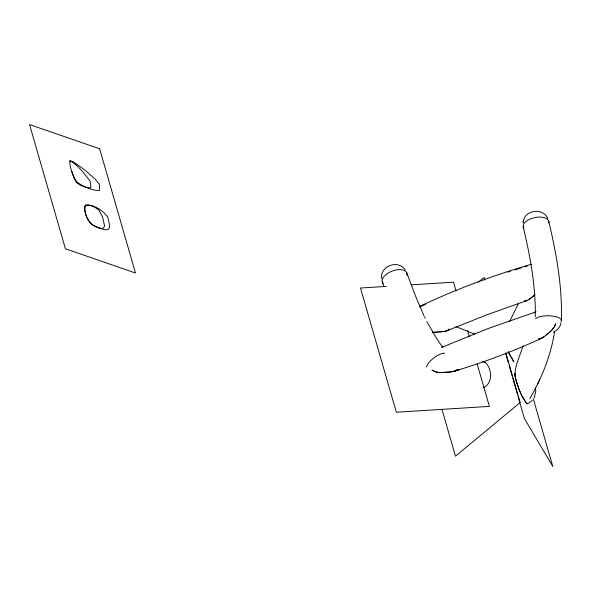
<?xml version="1.0" encoding="UTF-8"?>
<svg xmlns="http://www.w3.org/2000/svg" width="591" height="591" viewBox="0 0 591 591"><rect width="100%" height="100%" fill="white"/><g stroke="black" fill="none" stroke-linecap="round" stroke-linejoin="round"><path stroke-width="0.89" d="M535.276 316.865C535.845 286.406 530.253 256.309 523.19 226.818M561.398 320.425C562.41 286.871 556.419 253.672 548.721 221.16M69.849 161.062C69.768 167.785 72.553 175.113 76.091 180.912A7.181 3.694 50.3 0 0 77.827 182.737C83.974 186.852 91.612 190.309 99 190.583A5.097 2.623 50.3 0 0 99.502 190.11L99.539 185.064A4.831 2.49 50.3 0 0 99.007 183.823L94.863 178.859L86.389 171.442A144.448 74.318 50.3 0 0 81.883 167.837L73.365 161.904A10.579 5.445 50.3 0 0 72.516 161.528L70.122 160.944M523.212 222.076C524.394 209.746 543.203 207.197 547.857 218.648M523.101 222.918L523.375 220.812M554.572 331.61C550.967 355.346 541.792 377.908 529.861 398.63M69.575 161.698L69.768 161.173A2.327 1.197 50.3 0 1 70.307 160.915M555.4 324.311L555.577 323.572M561.103 322.745C560.275 326.926 557.283 330.62 553.316 332.208M555.414 324.237L554.956 325.604M522.991 345.676C520.383 355.848 513.86 366.42 515.271 377.095M555.208 324.887L554.668 326.225M534.242 397.92L534.988 396.044M537.588 384.098L539.864 379.237M509.634 321.474L518.588 303.249M554.683 326.151L553.981 327.429M514.82 373.948L515.204 374.022M449.175 328.965L449.005 329.246A5.097 3.938 19.7 0 1 448.266 330.022L447.83 330.303M553.996 327.355L552.223 329.675M553.597 327.939L551.721 330.214M532.343 400.469L527.371 403.948M551.196 330.738L551.728 330.14M551.204 330.665L550.103 331.765M550.664 331.182L549.534 332.26M549.549 332.194L548.382 333.25M547.805 333.738L548.396 333.176M547.222 334.218L547.813 333.664M478.451 282.143L484.073 277.475L484.842 280.134M534.242 295.367L534.958 294.71M547.236 334.144L546.077 335.163M534.257 295.293L532.897 296.475M533.57 295.862L532.255 297M483.682 387.644C493.167 382.687 492.037 368.865 485.277 362.305A5.807 3.797 -70.9 0 0 484.147 362.069L483.756 362.098M545.508 335.629L546.084 335.097M532.262 296.933L530.452 298.418M457.094 369.752L456.075 370.454M545.515 335.555L544.385 336.508M531.641 297.428L529.898 298.832M542.228 337.971L544.392 336.434M529.905 298.758L528.856 299.563M543.846 336.84L542.767 337.579M529.373 299.142L527.46 300.391M456.658 370.099L455.558 370.727M447.941 330.251L447.461 330.509L486.386 314.988L527.046 300.509M539.731 338.961L542.235 337.904M541.718 338.185L538.379 338.924M527.467 300.317L526.64 300.738M419.699 306.382C455.779 289.354 493.256 275.34 531.568 264.236M527.054 403.535L526.662 403.446M447.04 330.701L447.564 330.465M541.725 338.251C513.712 351.061 484.856 362.039 455.336 370.83L459.377 369.589L453.748 371.377L454.509 371.133M441.492 347.434L488.077 328.559L536.067 311.804M454.996 370.971L455.668 370.675M446.567 330.879L447.143 330.65M454.398 371.185L455.107 370.919M446.05 331.034L446.67 330.827M445.488 331.174L446.153 330.982M453.881 371.318L452.411 371.665M444.883 331.307L445.592 331.13M453.216 371.48L451.694 371.791M526.278 300.775L525.591 300.93A5.097 3.332 -70.9 0 1 524.734 300.753L524.49 300.56M444.233 331.425L444.986 331.255M444.336 331.374L442.031 331.714M450.948 371.894L451.797 371.739M443.642 331.477L439.49 331.935M451.059 371.842L449.404 372.057M450.29 371.931L448.606 372.123M441.329 331.743L438.574 332.002M448.709 372.071L444.469 372.389M438.677 331.95L436.638 332.127M447.897 372.131L443.627 372.433M435.619 332.194L437.724 332.016M386.285 286.399L360.488 288.016L396.339 412.23L489.378 406.394L477.173 364.108M411.151 284.84L453.526 282.18L456.067 290.994M435.73 332.142L432.42 332.378M434.68 332.208L432.531 332.327M442.792 372.47L443.738 372.382M441.965 372.493L442.903 372.419M441.137 372.507L442.068 372.441M440.325 372.5L441.248 372.456M70.329 160.878C78.108 165.347 84.277 173.451 89.692 180.602A7.506 3.856 50.3 0 1 90.231 181.843L90.911 187.369A3.93 2.024 50.3 0 1 90.475 187.82C85.865 187.931 80.937 185.847 77.222 183.121A5.253 2.704 50.3 0 1 76.017 181.747L74.015 178.017L71.77 171.257M439.519 372.478L440.428 372.448M438.729 372.433L439.623 372.426M438.832 372.382L436.461 372.131M438.057 372.308L435.057 371.776M435.855 371.916L432.065 370.165M482.293 361.293L484.686 362.113M455.883 326.579L474.699 334.174M434.511 371.488L432.176 370.121M515.167 373.918L514.724 373.926L514.835 374.886M526.618 403.328L526.189 402.907M405.263 270.035C398.43 259.198 379.895 265.839 381.572 278.546M526.463 403.151L525.576 402.013M526.093 402.663L525.347 401.658M442.836 347.722L435.597 336.789L426.828 321.489M514.022 361.855L512.626 359.712M525.111 401.282L525.443 401.681M513.705 361.345L512.301 359.165M525.207 401.296L523.101 397.913M524.963 400.905L522.85 397.484M512.404 359.188L511.673 358.109M512.079 358.648L510.801 356.624M511.474 357.621L510.262 355.693M510.624 356.174L508.223 351.889M522.946 397.507L521.86 395.711M510.099 355.265L508.319 351.911M522.703 397.071L521.365 394.773M521.713 395.268L520.87 393.776M424.419 316.769L425.225 318.342M521.218 394.3L520.375 392.72M423.88 315.572L415.791 296.667L406.778 272.872M520.723 393.281L518.883 389.055M520.228 392.18L518.388 387.696M382.222 281.826L384.01 286.591M518.728 388.398L516.549 382.089A24.327 2.889 69.3 0 1 515.965 380.065L515.611 378.801M518.241 387.024L516.652 382.111A24.209 2.874 69.3 0 1 515.884 379.444L515.308 377.619M533.222 398.622L552.799 466.454L524.446 418.613L518.085 396.591M505.83 352.864L520.169 402.53L455.491 456.2L441.928 409.194M505.63 353.425L508.171 362.239M509.183 365.763L512.234 376.334M512.744 378.092L517.576 394.832M467.511 330.635L469.291 336.804M515.551 378.218L514.791 375.226M419.765 306.936A487.59 270.538 -16.1 0 1 425.594 304.276M507.965 272.163A487.59 270.538 -16.1 0 1 510.358 271.372M515.145 269.814A487.59 270.538 -16.1 0 1 521.558 267.775M524.778 266.777A487.59 270.538 -16.1 0 1 527.194 266.031M448.687 329.571A5.097 3.938 19.7 0 1 448.155 330.074M383.167 283.517A13.083 6.944 -20.7 0 1 392.949 270.804A13.083 6.944 -20.7 0 1 406.911 275.487M426.436 367.1A13.083 5.349 -37.3 0 1 433.809 357.932A13.083 5.349 -37.3 0 1 444.654 353.115M535.173 387.836A13.083 10.616 -11.1 0 1 534.574 395.32M523.781 228.274A13.083 6.745 -12.2 0 1 534.729 217.606A13.083 6.745 -12.2 0 1 548.795 222.999M535.727 318.748A13.083 4.396 1.1 0 1 551.861 315.993A13.083 4.396 1.1 0 1 560.911 321.57M104.511 225.718C103.499 231.945 94.789 225.998 91.546 224.366C86.803 219.689 83.885 212.191 84.853 205.594A5.747 2.955 50.3 0 1 85.496 204.966C89.847 204.545 94.427 206.784 97.936 209.273A5.792 2.977 50.3 0 1 99.14 210.536L102.575 217.052L104.511 225.718M109.571 226.464C108.995 233.334 100.352 227.838 96.643 226.892C90.017 224.72 86.485 218.042 85.141 211.608C81.24 196.153 109.498 212.332 108.352 220.236A24.209 12.455 50.3 0 1 109.121 222.903L109.571 226.464M99.635 148.799L29.55 124.546L65.402 248.759L135.487 273.012L99.635 148.799"/></g></svg>
